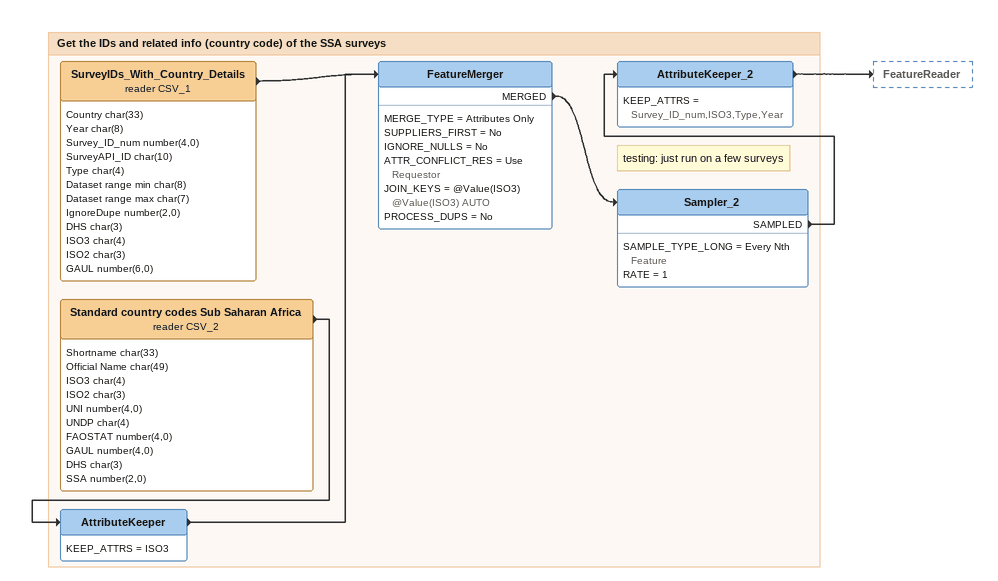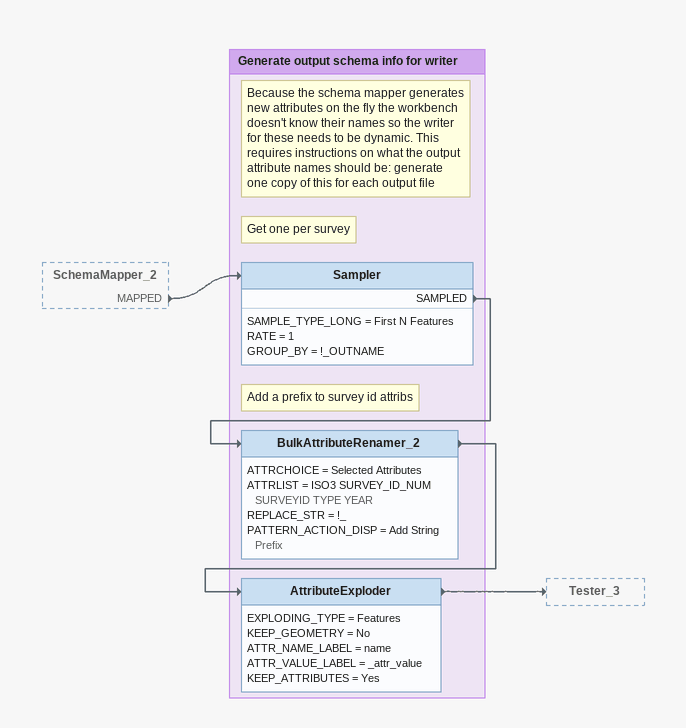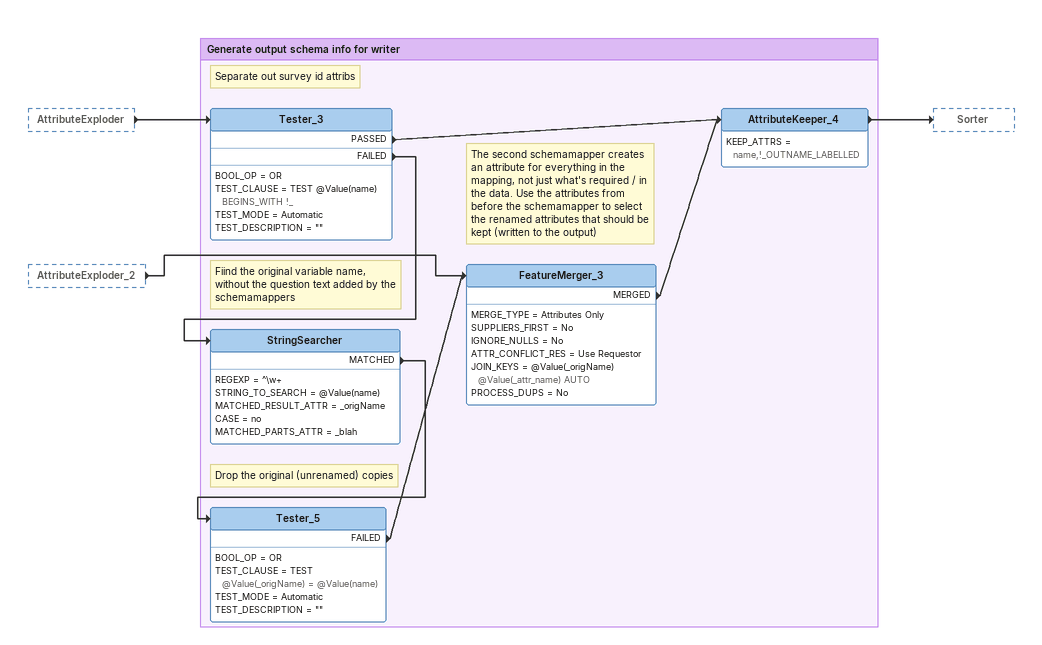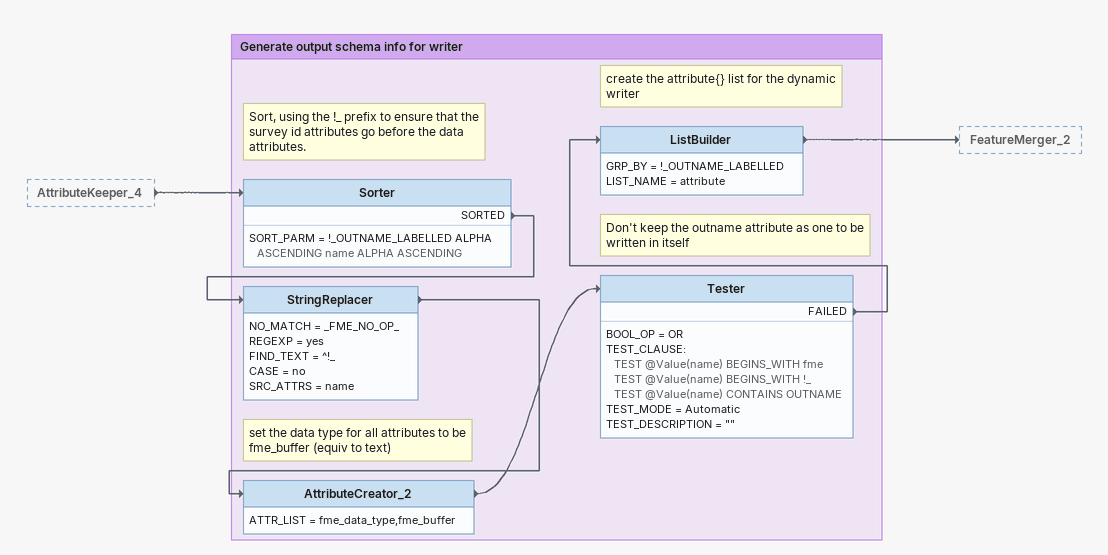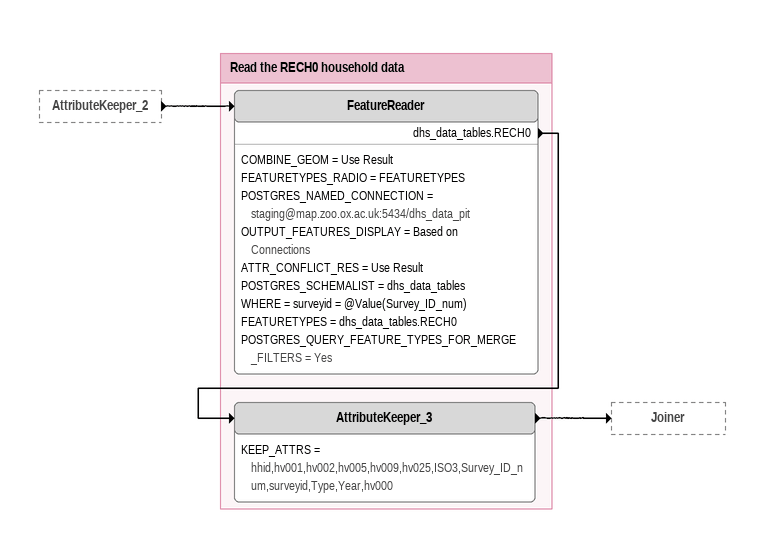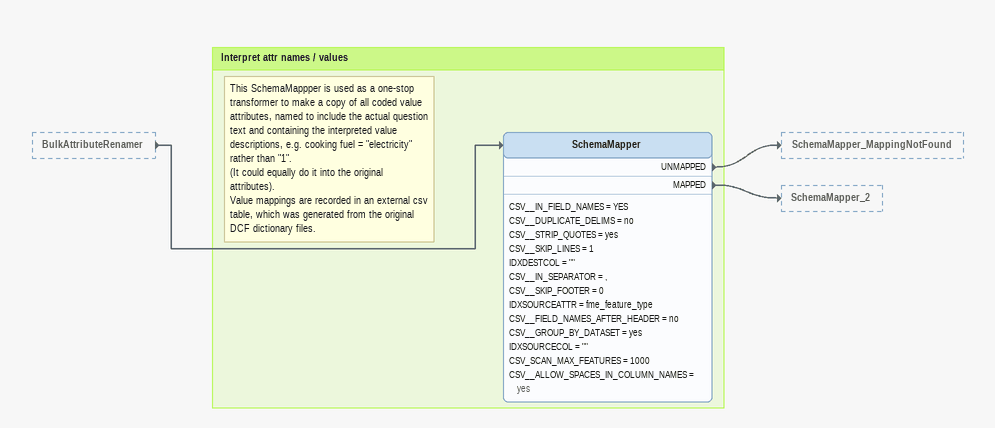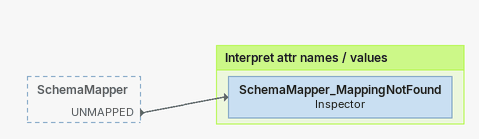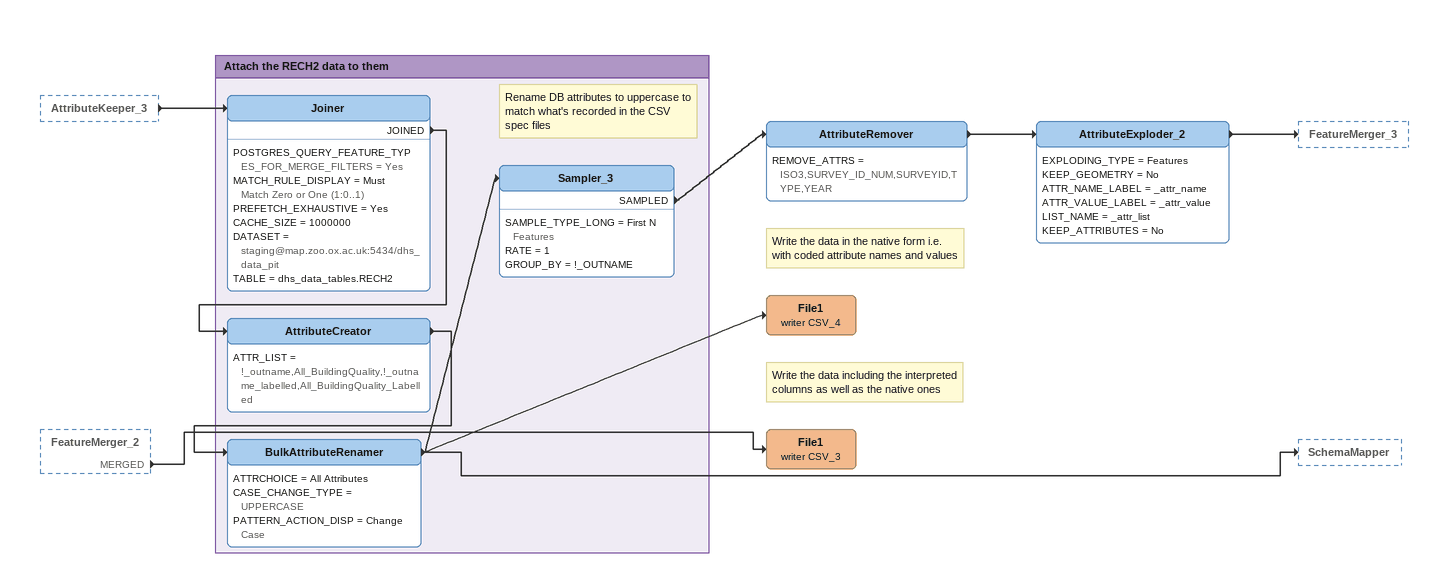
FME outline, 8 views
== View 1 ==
Bookmark: Get the IDs and related info (country code) of the SSA surveys
SurveyIDs_With_Country_Details (reader CSV_1)
    attributes: Country char(33), Year char(8), Survey_ID_num number(4,0), SurveyAPI_ID char(10), Type char(4), Dataset range min char(8), Dataset range max char(7), IgnoreDupe number(2,0), DHS char(3), ISO3 char(4), ISO2 char(3), GAUL number(6,0)
    -> FeatureMerger
Standard country codes Sub Saharan Africa (reader CSV_2)
    attributes: Shortname char(33), Official Name char(49), ISO3 char(4), ISO2 char(3), UNI number(4,0), UNDP char(4), FAOSTAT number(4,0), GAUL number(4,0), DHS char(3), SSA number(2,0)
    -> AttributeKeeper
AttributeKeeper
    KEEP_ATTRS = ISO3
    -> FeatureMerger
FeatureMerger
    MERGE_TYPE = Attributes Only
    SUPPLIERS_FIRST = No
    IGNORE_NULLS = No
    ATTR_CONFLICT_RES = Use Requestor
    JOIN_KEYS = @Value(ISO3) @Value(ISO3) AUTO
    PROCESS_DUPS = No
    MERGED -> Sampler_2
Note: testing: just run on a few surveys
Sampler_2
    SAMPLE_TYPE_LONG = Every Nth Feature
    RATE = 1
    SAMPLED -> AttributeKeeper_2
AttributeKeeper_2
    KEEP_ATTRS = Survey_ID_num,ISO3,Type,Year
    -> FeatureReader

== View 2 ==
SchemaMapper_2 [outside]
    MAPPED -> Sampler

Bookmark: Generate output schema info for writer
Note: Because the schema mapper generates new attributes on the fly the workbench doesn't know their names so the writer for these needs to be dynamic. This requires instructions on what the output attribute names should be: generate one copy of this for each output file
Note: Get one per survey
Sampler
    SAMPLE_TYPE_LONG = First N Features
    RATE = 1
    GROUP_BY = !_OUTNAME
    SAMPLED -> BulkAttributeRenamer_2
Note: Add a prefix to survey id attribs
BulkAttributeRenamer_2
    ATTRCHOICE = Selected Attributes
    ATTRLIST = ISO3 SURVEY_ID_NUM SURVEYID TYPE YEAR
    REPLACE_STR = !_
    PATTERN_ACTION_DISP = Add String Prefix
    -> AttributeExploder
AttributeExploder
    EXPLODING_TYPE = Features
    KEEP_GEOMETRY = No
    ATTR_NAME_LABEL = name
    ATTR_VALUE_LABEL = _attr_value
    KEEP_ATTRIBUTES = Yes
    -> Tester_3

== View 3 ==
AttributeExploder [outside]
    -> Tester_3
AttributeExploder_2 [outside]
    -> FeatureMerger_3

Bookmark: Generate output schema info for writer
Note: Separate out survey id attribs
Tester_3
    BOOL_OP = OR
    TEST_CLAUSE = TEST @Value(name) BEGINS_WITH !_
    TEST_MODE = Automatic
    TEST_DESCRIPTION = ""
    PASSED -> AttributeKeeper_4
    FAILED -> StringSearcher
Note: Fiind the original variable name, without the question text added by the schemamappers
StringSearcher
    REGEXP = ^\w+
    STRING_TO_SEARCH = @Value(name)
    MATCHED_RESULT_ATTR = _origName
    CASE = no
    MATCHED_PARTS_ATTR = _blah
    MATCHED -> Tester_5
Note: Drop the original (unrenamed) copies
Tester_5
    BOOL_OP = OR
    TEST_CLAUSE = TEST @Value(_origName) = @Value(name)
    TEST_MODE = Automatic
    TEST_DESCRIPTION = ""
    FAILED -> FeatureMerger_3
Note: The second schemamapper creates an attribute for everything in the mapping, not just what's required / in the data. Use the attributes from before the schemamapper to select the renamed attributes that should be kept (written to the output)
FeatureMerger_3
    MERGE_TYPE = Attributes Only
    SUPPLIERS_FIRST = No
    IGNORE_NULLS = No
    ATTR_CONFLICT_RES = Use Requestor
    JOIN_KEYS = @Value(_origName) @Value(_attr_name) AUTO
    PROCESS_DUPS = No
    MERGED -> AttributeKeeper_4
AttributeKeeper_4
    KEEP_ATTRS = name,!_OUTNAME_LABELLED
    -> Sorter

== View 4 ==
AttributeKeeper_4 [outside]
    -> Sorter

Bookmark: Generate output schema info for writer
Note: Sort, using the !_ prefix to ensure that the survey id attributes go before the data attributes.
Sorter
    SORT_PARM = !_OUTNAME_LABELLED ALPHA ASCENDING name ALPHA ASCENDING
    SORTED -> StringReplacer
StringReplacer
    NO_MATCH = _FME_NO_OP_
    REGEXP = yes
    FIND_TEXT = ^!_
    CASE = no
    SRC_ATTRS = name
    -> AttributeCreator_2
Note: set the data type for all attributes to be fme_buffer (equiv to text)
AttributeCreator_2
    ATTR_LIST = fme_data_type,fme_buffer
    -> Tester
Note: Don't keep the outname attribute as one to be written in itself
Tester
    BOOL_OP = OR
    TEST_CLAUSE:
      TEST @Value(name) BEGINS_WITH fme
      TEST @Value(name) BEGINS_WITH !_
      TEST @Value(name) CONTAINS OUTNAME
    TEST_MODE = Automatic
    TEST_DESCRIPTION = ""
    FAILED -> ListBuilder
Note: create the attribute{} list for the dynamic writer
ListBuilder
    GRP_BY = !_OUTNAME_LABELLED
    LIST_NAME = attribute
    -> FeatureMerger_2

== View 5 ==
AttributeKeeper_2 [outside]
    -> FeatureReader

Bookmark: Read the RECH0 household data
FeatureReader
    COMBINE_GEOM = Use Result
    FEATURETYPES_RADIO = FEATURETYPES
    POSTGRES_NAMED_CONNECTION = staging@map.zoo.ox.ac.uk:5434/dhs_data_pit
    OUTPUT_FEATURES_DISPLAY = Based on Connections
    ATTR_CONFLICT_RES = Use Result
    POSTGRES_SCHEMALIST = dhs_data_tables
    WHERE = surveyid = @Value(Survey_ID_num)
    FEATURETYPES = dhs_data_tables.RECH0
    POSTGRES_QUERY_FEATURE_TYPES_FOR_MERGE_FILTERS = Yes
    dhs_data_tables.RECH0 -> AttributeKeeper_3
AttributeKeeper_3
    KEEP_ATTRS = hhid,hv001,hv002,hv005,hv009,hv025,ISO3,Survey_ID_num,surveyid,Type,Year,hv000
    -> Joiner

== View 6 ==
BulkAttributeRenamer [outside]
    -> SchemaMapper

Bookmark: Interpret attr names / values
Note: This SchemaMappper is used as a one-stop transformer to make a copy of all coded value attributes, named to include the actual question text and containing the interpreted value descriptions, e.g. cooking fuel = "electricity" rather than "1". / (It could equally do it into the original attributes). / Value mappings are recorded in an external csv table, which was generated from the original DCF dictionary files.
SchemaMapper
    CSV__IN_FIELD_NAMES = YES
    CSV__DUPLICATE_DELIMS = no
    CSV__STRIP_QUOTES = yes
    CSV__SKIP_LINES = 1
    IDXDESTCOL = ""
    CSV__IN_SEPARATOR = ,
    CSV__SKIP_FOOTER = 0
    IDXSOURCEATTR = fme_feature_type
    CSV__FIELD_NAMES_AFTER_HEADER = no
    CSV__GROUP_BY_DATASET = yes
    IDXSOURCECOL = ""
    CSV_SCAN_MAX_FEATURES = 1000
    CSV__ALLOW_SPACES_IN_COLUMN_NAMES = yes
    UNMAPPED -> SchemaMapper_MappingNotFound
    MAPPED -> SchemaMapper_2

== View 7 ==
SchemaMapper [outside]
    UNMAPPED -> SchemaMapper_MappingNotFound

Bookmark: Interpret attr names / values
SchemaMapper_MappingNotFound: Inspector

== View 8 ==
AttributeKeeper_3 [outside]
    -> Joiner
FeatureMerger_2 [outside]
    MERGED -> File1 (writer CSV_3)
AttributeRemover
    REMOVE_ATTRS = ISO3,SURVEY_ID_NUM,SURVEYID,TYPE,YEAR
    -> AttributeExploder_2
AttributeExploder_2
    EXPLODING_TYPE = Features
    KEEP_GEOMETRY = No
    ATTR_NAME_LABEL = _attr_name
    ATTR_VALUE_LABEL = _attr_value
    LIST_NAME = _attr_list
    KEEP_ATTRIBUTES = No
    -> FeatureMerger_3
Note: Write the data in the native form i.e. with coded attribute names and values
File1 (writer CSV_4)
Note: Write the data including the interpreted columns as well as the native ones
File1 (writer CSV_3)

Bookmark: Attach the RECH2 data to them
Joiner
    POSTGRES_QUERY_FEATURE_TYPES_FOR_MERGE_FILTERS = Yes
    MATCH_RULE_DISPLAY = Must Match Zero or One (1:0..1)
    PREFETCH_EXHAUSTIVE = Yes
    CACHE_SIZE = 1000000
    DATASET = staging@map.zoo.ox.ac.uk:5434/dhs_data_pit
    TABLE = dhs_data_tables.RECH2
    JOINED -> AttributeCreator
AttributeCreator
    ATTR_LIST = !_outname,All_BuildingQuality,!_outname_labelled,All_BuildingQuality_Labelled
    -> BulkAttributeRenamer
Note: Rename DB attributes to uppercase to match what's recorded in the CSV spec files
BulkAttributeRenamer
    ATTRCHOICE = All Attributes
    CASE_CHANGE_TYPE = UPPERCASE
    PATTERN_ACTION_DISP = Change Case
    -> File1 (writer CSV_4)
    -> SchemaMapper
    -> Sampler_3
Sampler_3
    SAMPLE_TYPE_LONG = First N Features
    RATE = 1
    GROUP_BY = !_OUTNAME
    SAMPLED -> AttributeRemover
